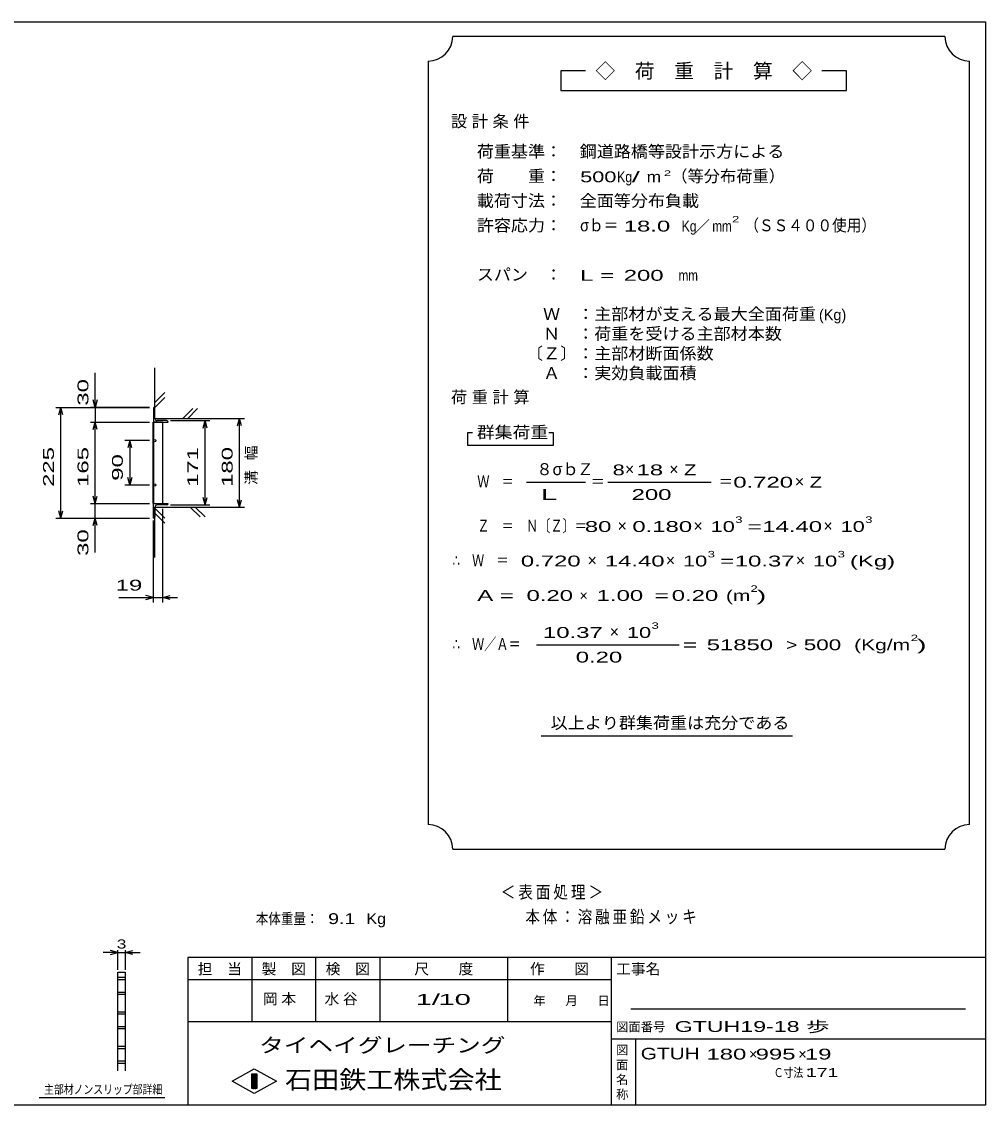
# Model space of a CAD drawing. Units: millimetres, scale not verified. Extents: x -1820 to 1731, y -1282 to 1054.
# Drawn here: x -227 to 1731, y -1146 to 1054 of the extents above; entities that cross this region are included whole.
import ezdxf
from ezdxf.enums import TextEntityAlignment as Align

# ---------------------------------------------------------------- set-up
doc = ezdxf.new("R2010")
doc.units = ezdxf.units.MM
doc.header["$LTSCALE"] = 10
for name, color, linetype, lineweight in [('0_2', 150, 'Continuous', 25), ('16', 3, 'Continuous', 25), ('22', 4, 'Continuous', 25), ('24', 2, 'Continuous', 25), ('32', 4, 'Continuous', 25)]:
    doc.layers.add(name, color=color, linetype=linetype, lineweight=lineweight)
doc.styles.add('ベクトル', font='')
doc.styles.get('ベクトル').set_extended_font_data('ベクトル')

msp = doc.modelspace()

# ---------------------------------------------------------------- linework, layer by layer
at = {"layer": '0_2'}
for p, q in [((-1729, 1053.5), (1731, 1053.5)), ((1731, 1053.5), (1731, -1146.5)), ((1731, -846.5), (111, -846.5)), ((111, -846.5), (111, -1146.5)), ((241, -846.5), (241, -976.5)), ((371, -976.5), (371, -846.5)), ((501, -846.5), (501, -976.5)), ((761, -976.5), (761, -846.5)), ((971, -846.5), (971, -1146.5)), ((971, -891.5), (111, -891.5)), ((1691, -951.5), (1011, -951.5)), ((111, -976.5), (971, -976.5)), ((971, -1011.5), (1731, -1011.5)), ((1021, -1146.5), (1021, -1011.5)), ((201, -1097.5), (246, -1072.5)), ((246, -1072.5), (291, -1097.5)), ((246, -1122.5), (201, -1097.5)), ((241, -1082.5), (251, -1082.5)), ((241, -1112.5), (241, -1082.5)), ((241, -1082.5), (243, -1082.5)), ((243, -1082.5), (243, -1112.5)), ((245, -1112.5), (245, -1082.5)), ((245, -1082.5), (247, -1082.5)), ((291, -1097.5), (246, -1122.5)), ((247, -1082.5), (247, -1112.5)), ((249, -1112.5), (249, -1082.5)), ((249, -1082.5), (251, -1082.5)), ((251, -1082.5), (251, -1112.5)), ((251, -1082.5), (251, -1112.5)), ((251, -1112.5), (241, -1112.5)), ((243, -1112.5), (245, -1112.5)), ((247, -1112.5), (249, -1112.5)), ((1731, -1146.5), (-1729, -1146.5))]:
    msp.add_line(p, q, dxfattribs=at)
at = {"layer": '16'}
for p, q in [((41, 270.5), (41, 240.5)), ((44, 248.5), (44, 267.5)), ((68, 243.5), (49, 243.5)), ((40.3, 75.5), (40.3, 240.5)), ((40.3, 240.5), (41, 240.5)), ((41, 240.5), (71, 240.5)), ((41, 240.5), (41, 75.5)), ((60, 240.5), (41, 240.5)), ((60, 75.5), (60, 240.5)), ((41, 75.5), (40.3, 75.5)), ((41, 75.5), (71, 75.5)), ((41, 45.5), (41, 75.5)), ((41, 75.5), (60, 75.5)), ((44, 67.5), (44, 48.5)), ((68, 72.5), (49, 72.5))]:
    msp.add_line(p, q, dxfattribs=at)
for centre in [(43.5, 203), (43.5, 113)]:
    msp.add_circle(centre, 2.5, dxfattribs=at)
for centre, radius, start, end in [((41, 267.5), 3, 0, 90), ((49, 248.5), 5, 180, 270), ((68, 240.5), 3, 0, 90), ((49, 67.5), 5, 90, 180), ((68, 75.5), 3, 270, 0), ((41, 48.5), 3, 270, 0)]:
    msp.add_arc(centre, radius, start, end, dxfattribs=at)
at = {"layer": '22'}
for p, q in [((-77, 270.5), (-77, 340.5)), ((44, 248), (44, 350.5)), ((44, 280.5), (64, 300.5)), ((44, 270.5), (64, 290.5)), ((-157, 270.5), (33, 270.5)), ((-151, 255.5), (-147, 270.5)), ((-143, 255.5), (-147, 270.5)), ((-147, 45.5), (-147, 270.5)), ((33, 270.5), (-87, 270.5)), ((-77, 270.5), (-81, 285.5)), ((-73, 285.5), (-77, 270.5)), ((-77, 270.5), (-77, 240.5)), ((101, 248), (121, 268)), ((111, 248), (131, 268)), ((44, 248), (226, 248)), ((76, 243.5), (156, 243.5)), ((142, 228.5), (146, 243.5)), ((150, 228.5), (146, 243.5)), ((146, 72.5), (146, 243.5)), ((212, 233), (216, 248)), ((220, 233), (216, 248)), ((216, 68), (216, 248)), ((-87, 240.5), (33, 240.5)), ((-81, 225.5), (-77, 240.5)), ((-73, 225.5), (-77, 240.5)), ((-77, 75.5), (-77, 240.5)), ((33, 203), (-17, 203)), ((-7, 203), (-11, 188)), ((-3, 188), (-7, 203)), ((-7, 203), (-7, 113)), ((-17, 113), (33, 113)), ((-7, 113), (-11, 128)), ((-3, 128), (-7, 113)), ((-77, 75.5), (-81, 90.5)), ((-77, 75.5), (-73, 90.5)), ((-87, 75.5), (33, 75.5)), ((-77, 45.5), (-77, 75.5)), ((44, 68), (226, 68)), ((44, -34.5), (44, 68)), ((76, 72.5), (156, 72.5)), ((136, 48), (116, 68)), ((146, 48), (126, 68)), ((146, 72.5), (142, 87.5)), ((146, 72.5), (150, 87.5)), ((216, 68), (212, 83)), ((216, 68), (220, 83)), ((-157, 45.5), (33, 45.5)), ((-147, 45.5), (-151, 60.5)), ((-147, 45.5), (-143, 60.5)), ((-87, 45.5), (33, 45.5)), ((-81, 30.5), (-77, 45.5)), ((-73, 30.5), (-77, 45.5)), ((-77, -24.5), (-77, 45.5)), ((64, 45.5), (44, 65.5)), ((64, 35.5), (44, 55.5)), ((60, -125.5), (60, 64.5)), ((41, -125.5), (41, 40.5)), ((-29, -115.5), (41, -115.5)), ((41, -115.5), (26, -111.5)), ((26, -119.5), (41, -115.5)), ((41, -115.5), (60, -115.5)), ((60, -115.5), (75, -111.5)), ((75, -119.5), (60, -115.5)), ((60, -115.5), (90, -115.5))]:
    msp.add_line(p, q, dxfattribs=at)
at = {"layer": '24', "color": 4}
for p, q in [((1649, 1023.5), (649, 1023.5)), ((599, 973.5), (599, -576.5)), ((1699, -576.5), (1699, 973.5)), ((919, 953.5), (869, 953.5)), ((869, 953.5), (869, 913.5)), ((1449, 953.5), (1399, 953.5)), ((1449, 913.5), (1449, 953.5)), ((869, 913.5), (1449, 913.5)), ((689, 218.5), (679, 218.5)), ((679, 218.5), (679, 193.5)), ((854, 218.5), (844, 218.5)), ((854, 193.5), (854, 218.5)), ((679, 193.5), (854, 193.5)), ((799, 118.5), (919, 118.5)), ((964, 118.5), (1174, 118.5)), ((819, -211.5), (1109, -211.5)), ((829, -396.5), (1339, -396.5)), ((649, -626.5), (1649, -626.5))]:
    msp.add_line(p, q, dxfattribs=at)
for centre, start, end in [((599, 1023.5), 270, 0), ((1699, 1023.5), 180, 270), ((599, -626.5), 0, 90), ((1699, -626.5), 90, 180)]:
    msp.add_arc(centre, 50, start, end, dxfattribs=at)
at = {"layer": '32'}
for p, q in [((-31, -836.5), (-46, -832.5)), ((-31, -871.5), (-31, -831.5)), ((-16, -831.5), (-16, -871.5)), ((-16, -836.5), (-1, -832.5)), ((-31, -836.5), (-61, -836.5)), ((-46, -840.5), (-31, -836.5)), ((-31, -836.5), (-16, -836.5)), ((-1, -840.5), (-16, -836.5)), ((-16, -836.5), (14, -836.5)), ((-31, -876.5), (-16, -876.5)), ((-31, -1076.5), (-31, -876.5)), ((-16, -876.5), (-16, -1076.5)), ((-31, -886.5), (-16, -886.5)), ((-16, -891.5), (-31, -891.5)), ((-31, -916.5), (-16, -916.5)), ((-16, -921.5), (-31, -921.5)), ((-31, -956.5), (-16, -956.5)), ((-16, -961.5), (-31, -961.5)), ((-31, -986.5), (-16, -986.5)), ((-16, -991.5), (-31, -991.5)), ((-31, -1026.5), (-16, -1026.5)), ((-16, -1031.5), (-31, -1031.5)), ((-31, -1056.5), (-16, -1056.5)), ((-16, -1061.5), (-31, -1061.5)), ((64, -1131.5), (-191, -1131.5))]:
    msp.add_line(p, q, dxfattribs=at)

# ---------------------------------------------------------------- texts
at = {"layer": '0_2', "style": 'ベクトル'}
for s, height, p in [('担\u3000当', 21.99, (131, -869.5)), ('製\u3000図', 21.99, (261, -869.5)), ('検\u3000図', 21.99, (391, -869.5)), ('尺\u3000\u3000度', 21.99, (571, -869.5)), ('作\u3000\u3000図', 21.99, (806, -869.5)), ('工事名', 21.99, (981, -869.5)), ('年', 18.33, (813, -934)), ('月', 18.33, (878, -934)), ('日', 18.33, (943, -934)), ('図面番号', 18.33, (981, -987)), ('図', 18.33, (981, -1034)), ('面', 18.33, (981, -1064)), ('名', 18.33, (981, -1094)), ('称', 18.33, (981, -1124))]:
    msp.add_text(s, height=height, dxfattribs=at).set_placement(p, align=Align.MIDDLE_LEFT)
at = {"layer": '0_2', "color": 222, "style": 'ベクトル'}
for s, height, width, p in [('タイヘイグレーチング', 29.33, 1.25, (256, -1024.5)), ('石田鉄工株式会社', 36.66, 1.1, (308.5, -1094.5))]:
    msp.add_text(s, height=height, dxfattribs=dict(at, width=width)).set_placement(p, align=Align.MIDDLE_LEFT)
at = {"layer": '22', "color": 2, "style": 'ベクトル', "width": 1.65}
for s, p in [(' 30 ', (-102, 260.5)), (' 225 ', (-172, 95.5)), (' 165 ', (-102, 95.5)), (' 171 ', (121, 95.5)), (' 180 ', (191, 95.5)), (' 90 ', (-32, 108)), (' 30 ', (-102, -44.5))]:
    msp.add_text(s, height=21.99, rotation=90, dxfattribs=at).set_placement(p, align=Align.MIDDLE_LEFT)
at = {"layer": '22', "color": 2, "style": 'ベクトル'}
for s, height, width, p in [(' 19 ', 21.99, 1.65, (-49, -90.5)), ('本体重量：', 21.99, 0.85, (249, -767.5)), ('  9.1', 21.99, 1.35, (374, -767.5)), ('Kg', 21.99, 1.1, (474, -767.5)), ('1/', 21.99, 2, (574, -931.5)), (' 10 ', 21.99, 2, (604, -931.5)), ('GTUH19-18 歩                        ', 21.99, 1.6, (1100, -986.5)), ('GTUH', 23.46, 1.35, (1031, -1041.5)), (' 180 ', 21.99, 1.65, (1151, -1042.5)), (' 995 ', 21.99, 1.65, (1251, -1042.5)), (' 19 ', 21.99, 1.65, (1351, -1042.5)), ('Ｃ寸法：', 18.33, 0.8, (1301, -1080)), (' 171 ', 18.33, 1.6, (1356, -1080))]:
    msp.add_text(s, height=height, dxfattribs=dict(at, width=width)).set_placement(p, align=Align.MIDDLE_LEFT)
for p in [(1251, -1042.5), (1351, -1042.5)]:
    msp.add_text('×', height=21.99, dxfattribs=at).set_placement(p, align=Align.MIDDLE_LEFT)
at = {"layer": '22', "color": 2, "insert": (241, 113), "char_height": 21.99, "attachment_point": 4, "rotation": 90, "style": 'ベクトル'}
msp.add_mtext('\\T1.67;溝幅', dxfattribs=at)
at = {"layer": '22', "color": 2, "attachment_point": 4, "style": 'ベクトル'}
for s, insert, char_height in [('\\T1.2;\\W0.85;＜表面処理＞', (746.5, -715), 25.66), ('\\T1.19;\\W0.85;本体：溶融亜鉛メッキ', (796.5, -765), 25.66), ('\\T1.25;岡本\u3000', (263.5, -931.5), 21.99), ('\\T1.25;水谷\u3000', (388.5, -931.5), 21.99)]:
    msp.add_mtext(s, dxfattribs=dict(at, insert=insert, char_height=char_height))
at = {"layer": '24', "style": 'ベクトル'}
for s, height, p in [('◇\u3000荷\u3000重\u3000計\u3000算\u3000◇', 29.33, (939, 953.5)), ('（等分布荷重）', 24.19, (1093, 740)), ('／', 21.99, (1141.5, 638.5)), ('(Kg)', 21.99, (1393, 458.5)), ('８', 24.19, (819, 145)), ('σｂ', 24.19, (852, 145)), ('Ｚ', 24.19, (902, 145)), ('×', 24.19, (999, 145)), ('×', 24.19, (1089, 145)), ('×', 24.19, (1344, 120)), ('×', 24.19, (984, 30)), ('×', 24.19, (1138, 30)), ('×', 24.19, (1402, 30)), ('×', 24.19, (923, -40)), ('×', 24.19, (1082, -40)), ('×', 24.19, (1346, -40)), ('×', 21.99, (906.5, -111.5)), ('×', 24.19, (968, -185))]:
    msp.add_text(s, height=height, dxfattribs=at).set_placement(p, align=Align.MIDDLE_LEFT)
for s, height, width, p in [('荷重基準：\u3000', 24.19, 1.05, (698, 790)), ('鋼道路橋等設計示方による', 24.19, 1.05, (907, 790)), ('荷\u3000\u3000重：\u3000', 24.19, 1.05, (698, 740)), ('500', 21.99, 1.5, (908, 738.5)), ('Kg', 21.99, 0.85, (983, 738.5)), ('/', 21.99, 2, (1013, 738.5)), ('2', 11, 1.8, (1078, 746)), ('m', 21.99, 1.2, (1043, 738.5)), ('載荷寸法：\u3000', 24.19, 1.05, (698, 690)), ('全面等分布負載', 24.19, 1.05, (907, 690)), ('許容応力：\u3000', 24.19, 1.05, (698, 640)), ('σｂ＝', 24.19, 0.9, (908, 640)), (' 18.0', 21.99, 1.65, (983, 638.5)), ('Kg', 21.99, 0.85, (1114, 638.5)), ('mm', 21.99, 0.8, (1176.5, 638.5)), ('2', 13.2, 1.5, (1216.5, 652.5)), ('（ＳＳ４００使用）', 24.19, 0.9, (1241.5, 640)), ('スパン\u3000：\u3000', 24.19, 1.05, (698, 540)), ('L =', 21.99, 1.65, (908, 538.5)), (' 200 ', 21.99, 1.65, (983, 538.5)), ('mm', 21.99, 0.8, (1108, 538.5)), ('\u3000Ｗ\u3000：主部材が支える最大全面荷重', 24.19, 1.05, (798, 460)), ('\u3000Ｎ\u3000：荷重を受ける主部材本数', 24.19, 1.05, (798, 420)), ('〔Ｚ〕：主部材断面係数', 24.19, 1.05, (798, 380)), ('\u3000Ａ\u3000：実効負載面積', 24.19, 1.05, (798, 340)), ('群集荷重', 24.19, 1.1, (698, 220)), ('8', 21.99, 1.5, (974, 143.5)), (' 18 ', 21.99, 1.65, (1009, 143.5)), ('Z', 21.99, 1.4, (1119, 143.5)), ('Ｗ\u3000＝', 24.19, 0.75, (699, 120)), ('＝', 24.19, 0.9, (929, 120)), ('＝', 24.19, 0.9, (1189, 120)), ('0.720', 21.99, 1.65, (1219, 118.5)), ('Z', 21.99, 1.4, (1374, 118.5)), (' 200 ', 21.99, 1.65, (999, 93.5)), ('Ｚ\u3000＝\u3000Ｎ〔Ｚ〕＝', 24.19, 0.75, (699, 30)), ('3', 13.2, 1.5, (1223, 42.5)), ('3', 13.2, 1.5, (1487, 42.5)), (' 80 ', 21.99, 1.65, (904, 28.5)), ('0.180', 21.99, 1.65, (1014, 28.5)), ('10', 21.99, 1.5, (1173, 28.5)), ('=', 21.99, 1.7, (1248, 28.5)), ('14.40', 21.99, 1.65, (1278, 28.5)), ('10', 21.99, 1.5, (1437, 28.5)), ('3', 13.2, 1.5, (1167, -27.5)), ('3', 13.2, 1.5, (1431, -27.5)), ('∴\u3000Ｗ\u3000＝', 24.19, 0.75, (649, -40)), (' 0.720', 21.99, 1.65, (774, -41.5)), ('14.40', 21.99, 1.65, (958, -41.5)), ('10', 21.99, 1.5, (1117, -41.5)), ('=', 21.99, 1.7, (1192, -41.5)), ('10.37', 21.99, 1.65, (1222, -41.5)), ('10', 21.99, 1.5, (1381, -41.5)), ('(Kg)', 21.99, 1.65, (1456, -41.5)), ('A = ', 21.99, 1.65, (699, -111.5)), ('0.20', 21.99, 1.65, (799, -111.5)), ('1.00', 21.99, 1.65, (941.5, -111.5)), ('=', 21.99, 1.7, (1059, -111.5)), ('0.20', 21.99, 1.65, (1094, -111.5)), ('(m', 21.99, 1.45, (1204, -111.5)), ('2', 13.2, 1.5, (1254, -97.5)), (')', 21.99, 2, (1266.5, -111.5)), (' 10.37', 21.99, 1.65, (819, -186.5)), ('10', 21.99, 1.5, (1003, -186.5)), ('3', 13.2, 1.5, (1053, -172.5)), ('∴\u3000Ｗ／Ａ＝', 24.19, 0.75, (649, -210)), ('2', 13.2, 1.5, (1579.5, -197.5)), ('=', 21.99, 1.7, (1116.5, -211.5)), (' 51850 ', 21.99, 1.65, (1151.5, -211.5)), ('>', 21.99, 1.3, (1326.5, -211.5)), (' 500 ', 21.99, 1.55, (1349.5, -211.5)), ('(Kg/m', 21.99, 1.45, (1464.5, -211.5)), (')', 21.99, 2, (1592, -211.5)), ('0.20', 21.99, 1.65, (899, -236.5)), ('以上より群集荷重は充分である', 24.19, 1.05, (848, -370))]:
    msp.add_text(s, height=height, dxfattribs=dict(at, width=width)).set_placement(p, align=Align.MIDDLE_LEFT)
at = {"layer": '24', "attachment_point": 4, "style": 'ベクトル'}
for s, insert, char_height in [('\\T1.28;設計条件', (645.5, 850), 24.19), ('\\T1.28;荷重計算', (645.5, 290), 24.19), ('\\T1.5;\\W2;\\~L\\~', (804, 93.5), 21.99)]:
    msp.add_mtext(s, dxfattribs=dict(at, insert=insert, char_height=char_height))
at = {"layer": '32', "color": 2, "style": 'ベクトル'}
for s, width, p in [('3', 1.45, (-33.5, -819)), ('主部材ノンスリップ部詳細', 0.8, (-181, -1114))]:
    msp.add_text(s, height=18.33, dxfattribs=dict(at, width=width)).set_placement(p, align=Align.MIDDLE_LEFT)

doc.saveas('drawing.dxf')
